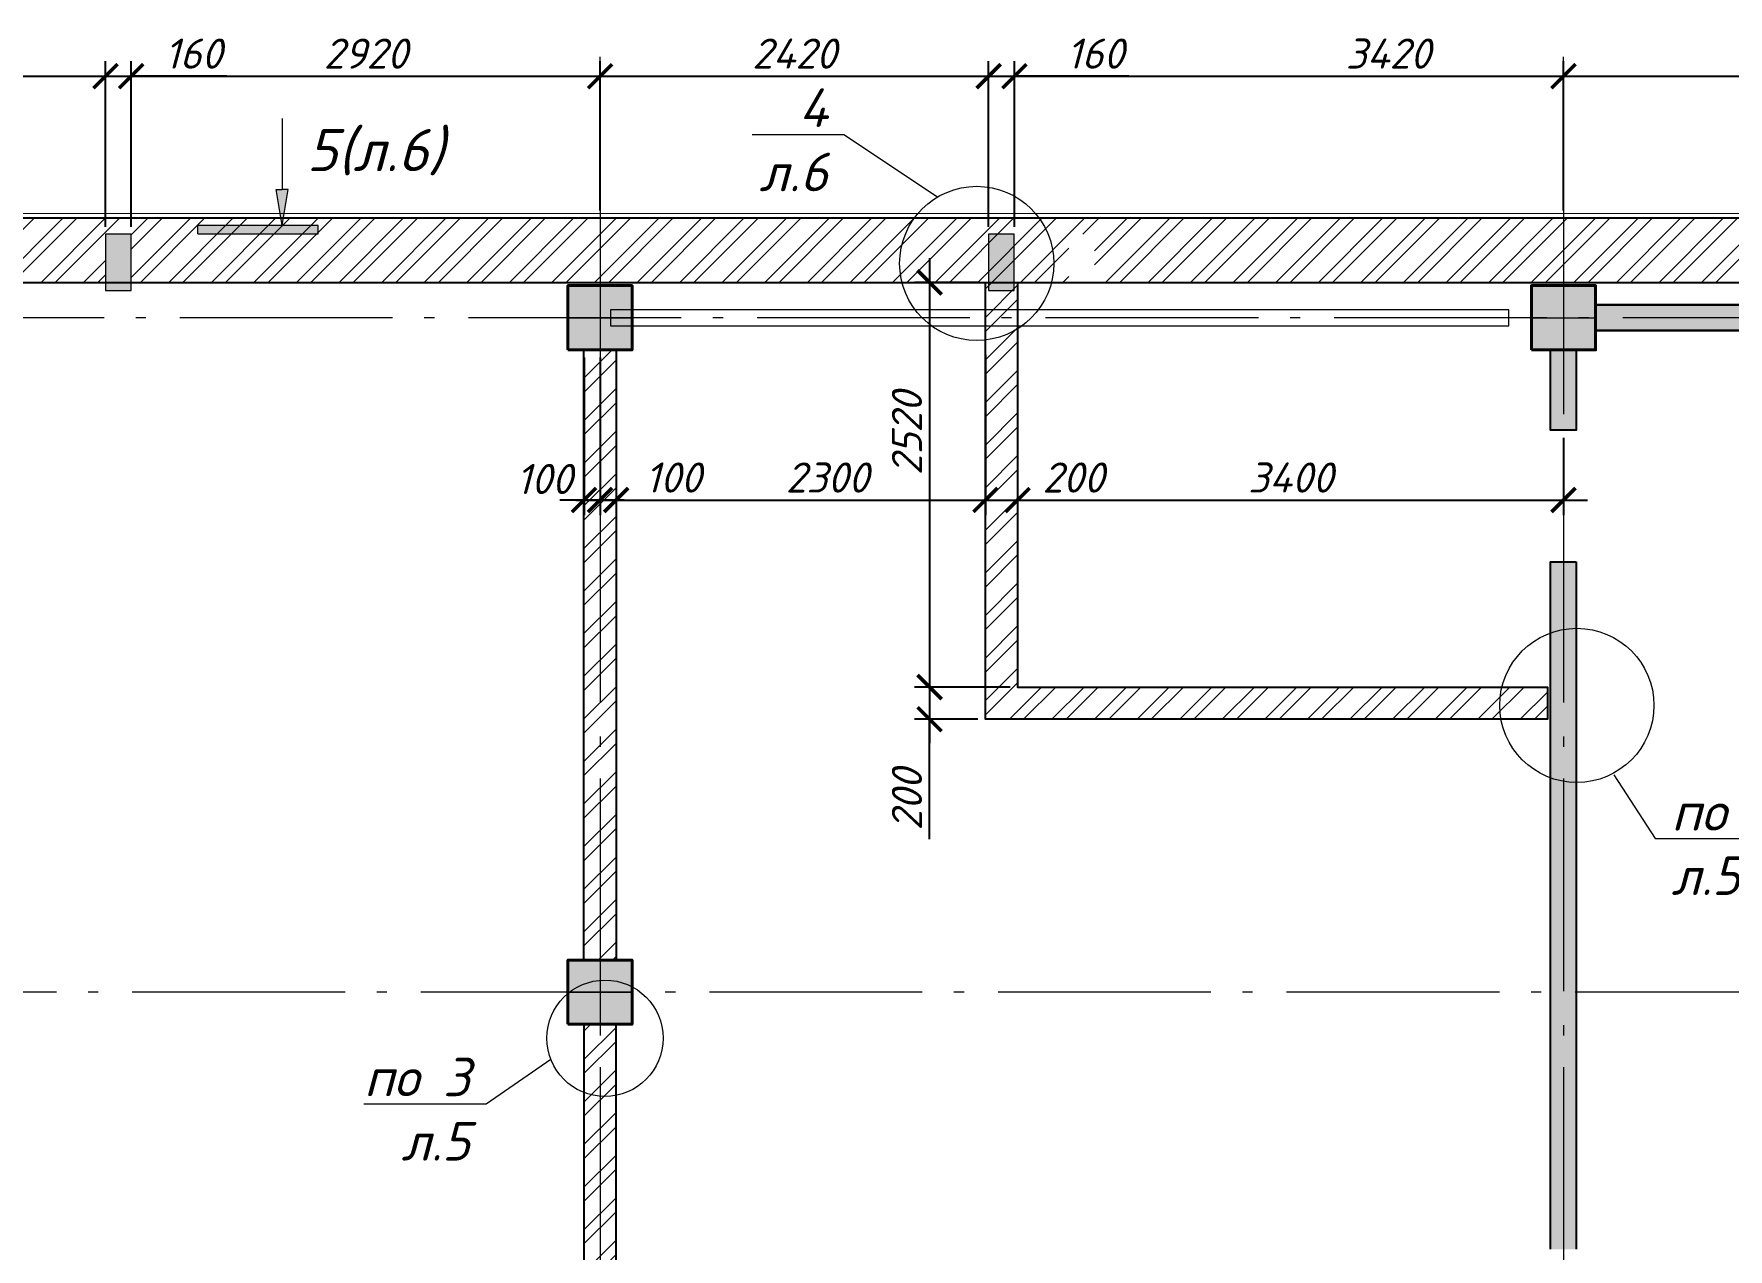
# Model space of a CAD drawing. Header units: millimetres. Extents: x -238377 to 196118, y -123284 to 30177.
# Drawn here: x -79443 to -68892, y 17071 to 24639 of the extents above; entities that cross this region are included whole.
import ezdxf
from ezdxf import colors
from ezdxf.entities.mleader import LeaderData, LeaderLine
from ezdxf.enums import TextEntityAlignment as Align
from ezdxf.math import Vec2, Vec3

# ---------------------------------------------------------------- set-up
doc = ezdxf.new("R2010")
doc.units = ezdxf.units.MM
doc.header["$MEASUREMENT"] = 0
doc.linetypes.add('Double Dashed', pattern=[1797.222233, 1325, -211.666656, 63.333344, -197.222233])
doc.layers.get('0').update_dxf_attribs({"lineweight": 5})
doc.layers.add('#Hatch', color=7, linetype='Continuous', lineweight=5, true_color=0x4d4d4d)
doc.layers.add('#Каркас', color=7, linetype='Continuous', lineweight=5, true_color=0x757575)
for name, color, linetype, lineweight in [('#Бетон', 10, 'Continuous', 15), ('#Выноски', 150, 'Continuous', 15), ('#размеры', 7, 'Continuous', 5), ('колонны_Ном._пера__94', 252, 'Continuous', 13), ('колонны_Ном._пера__99', 7, 'Continuous', 40), ('оси_Ном._пера__96', 7, 'Continuous', 5), ('чертеж_Ном._пера__98', 7, 'Continuous', 35)]:
    doc.layers.add(name, color=color, linetype=linetype, lineweight=lineweight)
for name, color, linetype in [('#стены внутр', 152, 'Continuous'), ('#стены наруж', 7, 'Continuous'), ('колонны', 7, 'Continuous'), ('оси', 7, 'Continuous'), ('чертеж', 7, 'Continuous')]:
    doc.layers.add(name, color=color, linetype=linetype)
doc.styles.add('STEP PR', font='isocpeui.ttf')
doc.styles.add('СГЕНЕРИР_СТИЛЬ_3', font='gost_2_304-81_type.ttf')
doc.dimstyles.new('SPDS', dxfattribs={"dimscale": 10, "dimtxt": 2.5, "dimasz": 2, "dimexe": 1.25, "dimexo": 0.625, "dimtad": 1, "dimdec": 0, "dimrnd": 0.001, "dimtxsty": 'STEP PR', "dimblk": 'ARCHTICK', "dimcen": 2.5, "dimdle": 2, "dimclrd": 256, "dimclre": 256, "dimclrt": 7, "dimadec": 0, "dimazin": 2, "dimtfac": 0.75, "dimtdec": 0, "dimtmove": 1, "dimatfit": 3, "dimfxl": 1, "dimtolj": 1, "dimarcsym": 1})
pattern_1 = [(45, (-82796.33, -48984.63), (-132.5825, 132.5825), []), (45, (-82707.94, -48984.63), (-132.5825, 132.5825), [])]

# ---------------------------------------------------------------- blocks, each defined once
blk = doc.blocks.new('Колонна_15_1', base_point=(22379, 71856))
at = {"layer": 'колонны_Ном._пера__94', "linetype": 'Continuous', "true_color": 0x7d7d7d}
blk.add_hatch(color=8, dxfattribs=at).paths.add_polyline_path([(22179, 71647), (22579, 71647), (22579, 72047), (22179, 72047)])
blk.add_hatch(color=8, dxfattribs=at).paths.add_polyline_path([(22179, 71647), (22579, 71647), (22579, 72047), (22179, 72047)])
at = {"layer": 'колонны_Ном._пера__99', "linetype": 'Continuous', "flags": 128}
blk.add_lwpolyline([(22179, 71647), (22579, 71647), (22579, 72047), (22179, 72047)], close=True, dxfattribs=at)
at = {"layer": 'колонны_Ном._пера__99', "color": 8, "linetype": 'Continuous', "true_color": 0x737373, "flags": 128}
blk.add_lwpolyline([(22179, 71647), (22579, 71647), (22579, 72047), (22179, 72047)], close=True, dxfattribs=at)
at = {"layer": 'оси_Ном._пера__96', "color": 253, "lineweight": 5, "true_color": 0x9c9c9c}
for points in [[(22379, 72047), (22379, 71647)], [(22379, 72047), (22379, 71647)], [(22179, 71847), (22579, 71847)], [(22179, 71847), (22579, 71847)]]:
    blk.add_lwpolyline(points, dxfattribs=at)
blk = doc.blocks.new('Стандартный маркер сетки_16')
at = {"layer": 'оси_Ном._пера__96', "linetype": 'Double Dashed'}
blk.add_line((900, 0), (41068, 0), dxfattribs=at)
at = {"layer": 'оси_Ном._пера__96', "style": 'СГЕНЕРИР_СТИЛЬ_3'}
blk.add_attdef('AC_MarkerText_1', text='', height=350, rotation=180, dxfattribs=at).set_placement((-261, 270), align=Align.BOTTOM_LEFT)
blk = doc.blocks.new('A$C6E950B50')
at = {"layer": 'колонны_Ном._пера__94', "linetype": 'Continuous', "true_color": 0x737373}
blk.add_hatch(color=8, dxfattribs=at).paths.add_polyline_path([(-669, 56), (-669, 216), (-3769, 216), (-3769, 56)])
blk.add_hatch(color=8, dxfattribs=at).paths.add_polyline_path([(-669, 56), (-669, 216), (-3769, 216), (-3769, 56)])
at = {"layer": '#стены внутр', "lineweight": 30}
blk.add_lwpolyline([(-3769, 56), (-3769, 216), (-669, 216), (-669, 56), (-3769, 56)], dxfattribs=at)
at = {"layer": '#стены внутр', "color": 8, "lineweight": 30, "true_color": 0x737373}
blk.add_lwpolyline([(-3769, 56), (-3769, 216), (-669, 216), (-669, 56), (-3769, 56)], dxfattribs=at)
blk = doc.blocks.new('Связ001')
at = {"layer": '#Каркас', "color": 102, "linetype": 'Continuous', "lineweight": 9}
blk.add_lwpolyline([(5837, 0), (5837, 100), (0, 100), (0, 0), (5837, 0)], dxfattribs=at)
blk = doc.blocks.new('Стандартный маркер сетки_17')
at = {"layer": 'оси_Ном._пера__96', "linetype": 'Double Dashed'}
for q in [(0, 0), (20403, 0)]:
    blk.add_line((900, 0), q, dxfattribs=at)
at = {"layer": 'оси_Ном._пера__96', "style": 'СГЕНЕРИР_СТИЛЬ_3'}
blk.add_attdef('AC_MarkerText_1', text='', height=350, rotation=90, dxfattribs=at).set_placement((21973, -122), align=Align.BOTTOM_LEFT)
blk = doc.blocks.new('_ArchTick')
at = {"color": 0, "linetype": 'ByBlock', "const_width": 0.15}
blk.add_lwpolyline([(-0.5, -0.5), (0.5, 0.5)], dxfattribs=at)
blk = doc.blocks.new('*D624')
at = {"layer": '#размеры', "lineweight": -2, "transparency": 16777216}
for p, q in [((-75817, 22624), (-75817, 21642)), ((-73517, 22641), (-73517, 21642)), ((-75967, 21736), (-73367, 21736))]:
    blk.add_line(p, q, dxfattribs=at)
at = {"layer": 'Defpoints', "color": 0, "transparency": 16777216}
for p in [(-73517, 22688), (-75817, 22671), (-73517, 21736)]:
    blk.add_point(p, dxfattribs=at)
at = {"layer": '#размеры', "lineweight": -2, "transparency": 16777216, "xscale": 150, "yscale": 150, "zscale": 150, "rotation": 180}
blk.add_blockref('_ArchTick', (-75817, 21736), dxfattribs=at)
at = {"layer": '#размеры', "lineweight": -2, "transparency": 16777216, "xscale": 150, "yscale": 150, "zscale": 150}
blk.add_blockref('_ArchTick', (-73517, 21736), dxfattribs=at)
at = {"layer": '#размеры', "color": 7, "transparency": 16777216, "insert": (-74502, 21876), "char_height": 187.5, "attachment_point": 5, "style": 'STEP PR'}
blk.add_mtext('\\A1;2300', dxfattribs=at)
blk = doc.blocks.new('сердечник160х300')
at = {"layer": '#Hatch', "true_color": 0xa6a6a6}
h = blk.add_hatch(color=253, dxfattribs=at)
h.dxf.hatch_style = 1
h.paths.add_polyline_path([(80, 150), (-80, 150), (-80, -198), (80, -198)])
at = {"layer": '#Бетон'}
blk.add_lwpolyline([(80, -200), (80, 150), (-80, 150), (-80, -200)], close=True, dxfattribs=at)
blk = doc.blocks.new('*D673')
at = {"layer": '#размеры', "lineweight": -2, "transparency": 16777216}
for p, q in [((-73317, 23044), (-73317, 21642)), ((-73517, 22624), (-73517, 21642)), ((-73667, 21736), (-73167, 21736))]:
    blk.add_line(p, q, dxfattribs=at)
at = {"layer": 'Defpoints', "color": 0, "transparency": 16777216}
for p in [(-73317, 23091), (-73517, 22671), (-73317, 21736)]:
    blk.add_point(p, dxfattribs=at)
at = {"layer": '#размеры', "lineweight": -2, "transparency": 16777216, "xscale": 150, "yscale": 150, "zscale": 150, "rotation": 180}
blk.add_blockref('_ArchTick', (-73517, 21736), dxfattribs=at)
at = {"layer": '#размеры', "lineweight": -2, "transparency": 16777216, "xscale": 150, "yscale": 150, "zscale": 150}
blk.add_blockref('_ArchTick', (-73317, 21736), dxfattribs=at)
at = {"layer": '#размеры', "color": 7, "transparency": 16777216, "insert": (-72970, 21876), "char_height": 187.5, "attachment_point": 5, "style": 'STEP PR'}
blk.add_mtext('\\A1;200', dxfattribs=at)
blk = doc.blocks.new('*D674')
at = {"layer": '#размеры', "lineweight": -2, "transparency": 16777216}
for p, q in [((-73317, 23044), (-73317, 21642)), ((-69917, 22124), (-69917, 21642)), ((-73467, 21736), (-69767, 21736))]:
    blk.add_line(p, q, dxfattribs=at)
at = {"layer": 'Defpoints', "color": 0, "transparency": 16777216}
for p in [(-73317, 23091), (-69917, 22171), (-69917, 21736)]:
    blk.add_point(p, dxfattribs=at)
at = {"layer": '#размеры', "lineweight": -2, "transparency": 16777216, "xscale": 150, "yscale": 150, "zscale": 150, "rotation": 180}
blk.add_blockref('_ArchTick', (-73317, 21736), dxfattribs=at)
at = {"layer": '#размеры', "lineweight": -2, "transparency": 16777216, "xscale": 150, "yscale": 150, "zscale": 150}
blk.add_blockref('_ArchTick', (-69917, 21736), dxfattribs=at)
at = {"layer": '#размеры', "color": 7, "transparency": 16777216, "insert": (-71617, 21876), "char_height": 187.5, "attachment_point": 5, "style": 'STEP PR'}
blk.add_mtext('\\A1;3400', dxfattribs=at)
blk = doc.blocks.new('*D675')
at = {"layer": '#размеры', "lineweight": -2, "transparency": 16777216}
for p, q in [((-76017, 22624), (-76017, 21642)), ((-75917, 22624), (-75917, 21642)), ((-75767, 21736), (-76167, 21736))]:
    blk.add_line(p, q, dxfattribs=at)
at = {"layer": 'Defpoints', "color": 0, "transparency": 16777216}
for p in [(-76017, 22671), (-75917, 22671), (-76017, 21736)]:
    blk.add_point(p, dxfattribs=at)
at = {"layer": '#размеры', "lineweight": -2, "transparency": 16777216, "xscale": 150, "yscale": 150, "zscale": 150, "rotation": 180}
blk.add_blockref('_ArchTick', (-76017, 21736), dxfattribs=at)
at = {"layer": '#размеры', "lineweight": -2, "transparency": 16777216, "xscale": 150, "yscale": 150, "zscale": 150}
blk.add_blockref('_ArchTick', (-75917, 21736), dxfattribs=at)
at = {"layer": '#размеры', "color": 7, "transparency": 16777216, "insert": (-76265, 21867), "char_height": 187.5, "attachment_point": 5, "style": 'STEP PR'}
blk.add_mtext('\\A1;100', dxfattribs=at)
blk = doc.blocks.new('*D542')
at = {"layer": '#размеры', "lineweight": -2, "transparency": 16777216}
for p, q in [((-75917, 22624), (-75917, 21642)), ((-75817, 22624), (-75817, 21642)), ((-76067, 21736), (-75667, 21736))]:
    blk.add_line(p, q, dxfattribs=at)
at = {"layer": 'Defpoints', "color": 0, "transparency": 16777216}
for p in [(-75917, 22671), (-75817, 22671), (-75817, 21736)]:
    blk.add_point(p, dxfattribs=at)
at = {"layer": '#размеры', "lineweight": -2, "transparency": 16777216, "xscale": 150, "yscale": 150, "zscale": 150, "rotation": 180}
blk.add_blockref('_ArchTick', (-75917, 21736), dxfattribs=at)
at = {"layer": '#размеры', "lineweight": -2, "transparency": 16777216, "xscale": 150, "yscale": 150, "zscale": 150}
blk.add_blockref('_ArchTick', (-75817, 21736), dxfattribs=at)
at = {"layer": '#размеры', "color": 7, "transparency": 16777216, "insert": (-75462, 21876), "char_height": 187.5, "attachment_point": 5, "style": 'STEP PR'}
blk.add_mtext('\\A1;100', dxfattribs=at)
blk = doc.blocks.new('*D676')
at = {"layer": '#размеры', "lineweight": -2, "transparency": 16777216}
for p, q in [((-73865, 23241), (-73865, 20421)), ((-73564, 23091), (-73959, 23091)), ((-73364, 20571), (-73959, 20571))]:
    blk.add_line(p, q, dxfattribs=at)
at = {"layer": 'Defpoints', "color": 0, "transparency": 16777216}
for p in [(-73517, 23091), (-73865, 20571), (-73317, 20571)]:
    blk.add_point(p, dxfattribs=at)
at = {"layer": '#размеры', "lineweight": -2, "transparency": 16777216, "xscale": 150, "yscale": 150, "zscale": 150}
for p, rotation in [((-73865, 23091), 90), ((-73865, 20571), 270)]:
    blk.add_blockref('_ArchTick', p, dxfattribs=dict(at, rotation=rotation))
at = {"layer": '#размеры', "color": 7, "transparency": 16777216, "insert": (-74006, 22151), "char_height": 187.5, "attachment_point": 5, "rotation": 90, "style": 'STEP PR'}
blk.add_mtext('\\A1;2520', dxfattribs=at)
blk = doc.blocks.new('*D677')
at = {"layer": '#размеры', "lineweight": -2, "transparency": 16777216}
for p, q in [((-73865, 20721), (-73865, 20221)), ((-73364, 20571), (-73959, 20571)), ((-73564, 20371), (-73959, 20371)), ((-73865, 19624), (-73865, 20371))]:
    blk.add_line(p, q, dxfattribs=at)
at = {"layer": 'Defpoints', "color": 0, "transparency": 16777216}
for p in [(-73317, 20571), (-73865, 20371), (-73517, 20371)]:
    blk.add_point(p, dxfattribs=at)
at = {"layer": '#размеры', "lineweight": -2, "transparency": 16777216, "xscale": 150, "yscale": 150, "zscale": 150}
for p, rotation in [((-73865, 20571), 90), ((-73865, 20371), 270)]:
    blk.add_blockref('_ArchTick', p, dxfattribs=dict(at, rotation=rotation))
at = {"layer": '#размеры', "color": 7, "transparency": 16777216, "insert": (-74006, 19870), "char_height": 187.5, "attachment_point": 5, "rotation": 90, "style": 'STEP PR'}
blk.add_mtext('\\A1;200', dxfattribs=at)
blk = doc.blocks.new('*D555')
at = {"layer": '#размеры', "lineweight": -2, "transparency": 16777216}
for p, q in [((-82067, 24375), (-78847, 24375)), ((-81917, 23538), (-81917, 24469)), ((-78997, 23438), (-78997, 24469))]:
    blk.add_line(p, q, dxfattribs=at)
at = {"layer": 'Defpoints', "color": 0, "transparency": 16777216}
for p in [(-78997, 24375), (-81917, 23491), (-78997, 23391)]:
    blk.add_point(p, dxfattribs=at)
at = {"layer": '#размеры', "lineweight": -2, "transparency": 16777216, "xscale": 150, "yscale": 150, "zscale": 150, "rotation": 180}
blk.add_blockref('_ArchTick', (-81917, 24375), dxfattribs=at)
at = {"layer": '#размеры', "lineweight": -2, "transparency": 16777216, "xscale": 150, "yscale": 150, "zscale": 150}
blk.add_blockref('_ArchTick', (-78997, 24375), dxfattribs=at)
at = {"layer": '#размеры', "color": 7, "transparency": 16777216, "insert": (-80457, 24516), "char_height": 187.5, "attachment_point": 5, "style": 'STEP PR'}
blk.add_mtext('\\A1;2920', dxfattribs=at)
blk = doc.blocks.new('*D556')
at = {"layer": '#размеры', "lineweight": -2, "transparency": 16777216}
for p, q in [((-79147, 24375), (-78687, 24375)), ((-78997, 23438), (-78997, 24469)), ((-78837, 23438), (-78837, 24469)), ((-78241, 24375), (-78837, 24375))]:
    blk.add_line(p, q, dxfattribs=at)
at = {"layer": 'Defpoints', "color": 0, "transparency": 16777216}
for p in [(-78837, 24375), (-78997, 23391), (-78837, 23391)]:
    blk.add_point(p, dxfattribs=at)
at = {"layer": '#размеры', "lineweight": -2, "transparency": 16777216, "xscale": 150, "yscale": 150, "zscale": 150, "rotation": 180}
blk.add_blockref('_ArchTick', (-78997, 24375), dxfattribs=at)
at = {"layer": '#размеры', "lineweight": -2, "transparency": 16777216, "xscale": 150, "yscale": 150, "zscale": 150}
blk.add_blockref('_ArchTick', (-78837, 24375), dxfattribs=at)
at = {"layer": '#размеры', "color": 7, "transparency": 16777216, "insert": (-78450, 24516), "char_height": 187.5, "attachment_point": 5, "style": 'STEP PR'}
blk.add_mtext('\\A1;160', dxfattribs=at)
blk = doc.blocks.new('*D557')
at = {"layer": '#размеры', "lineweight": -2, "transparency": 16777216}
for p, q in [((-78987, 24375), (-75767, 24375)), ((-78837, 23438), (-78837, 24469)), ((-75917, 23538), (-75917, 24469))]:
    blk.add_line(p, q, dxfattribs=at)
at = {"layer": 'Defpoints', "color": 0, "transparency": 16777216}
for p in [(-75917, 24375), (-75917, 23491), (-78837, 23391)]:
    blk.add_point(p, dxfattribs=at)
at = {"layer": '#размеры', "lineweight": -2, "transparency": 16777216, "xscale": 150, "yscale": 150, "zscale": 150, "rotation": 180}
blk.add_blockref('_ArchTick', (-78837, 24375), dxfattribs=at)
at = {"layer": '#размеры', "lineweight": -2, "transparency": 16777216, "xscale": 150, "yscale": 150, "zscale": 150}
blk.add_blockref('_ArchTick', (-75917, 24375), dxfattribs=at)
at = {"layer": '#размеры', "color": 7, "transparency": 16777216, "insert": (-77377, 24516), "char_height": 187.5, "attachment_point": 5, "style": 'STEP PR'}
blk.add_mtext('\\A1;2920', dxfattribs=at)
blk = doc.blocks.new('*D558')
at = {"layer": '#размеры', "lineweight": -2, "transparency": 16777216}
for p, q in [((-76067, 24375), (-73347, 24375)), ((-75917, 23538), (-75917, 24469)), ((-73497, 23438), (-73497, 24469))]:
    blk.add_line(p, q, dxfattribs=at)
at = {"layer": 'Defpoints', "color": 0, "transparency": 16777216}
for p in [(-73497, 24375), (-75917, 23491), (-73497, 23391)]:
    blk.add_point(p, dxfattribs=at)
at = {"layer": '#размеры', "lineweight": -2, "transparency": 16777216, "xscale": 150, "yscale": 150, "zscale": 150, "rotation": 180}
blk.add_blockref('_ArchTick', (-75917, 24375), dxfattribs=at)
at = {"layer": '#размеры', "lineweight": -2, "transparency": 16777216, "xscale": 150, "yscale": 150, "zscale": 150}
blk.add_blockref('_ArchTick', (-73497, 24375), dxfattribs=at)
at = {"layer": '#размеры', "color": 7, "transparency": 16777216, "insert": (-74707, 24516), "char_height": 187.5, "attachment_point": 5, "style": 'STEP PR'}
blk.add_mtext('\\A1;2420', dxfattribs=at)
blk = doc.blocks.new('*D559')
at = {"layer": '#размеры', "lineweight": -2, "transparency": 16777216}
for p, q in [((-73647, 24375), (-73187, 24375)), ((-73497, 23438), (-73497, 24469)), ((-73337, 23438), (-73337, 24469)), ((-72624, 24375), (-73337, 24375))]:
    blk.add_line(p, q, dxfattribs=at)
at = {"layer": 'Defpoints', "color": 0, "transparency": 16777216}
for p in [(-73337, 24375), (-73497, 23391), (-73337, 23391)]:
    blk.add_point(p, dxfattribs=at)
at = {"layer": '#размеры', "lineweight": -2, "transparency": 16777216, "xscale": 150, "yscale": 150, "zscale": 150, "rotation": 180}
blk.add_blockref('_ArchTick', (-73497, 24375), dxfattribs=at)
at = {"layer": '#размеры', "lineweight": -2, "transparency": 16777216, "xscale": 150, "yscale": 150, "zscale": 150}
blk.add_blockref('_ArchTick', (-73337, 24375), dxfattribs=at)
at = {"layer": '#размеры', "color": 7, "transparency": 16777216, "insert": (-72833, 24516), "char_height": 187.5, "attachment_point": 5, "style": 'STEP PR'}
blk.add_mtext('\\A1;160', dxfattribs=at)
blk = doc.blocks.new('*D560')
at = {"layer": '#размеры', "lineweight": -2, "transparency": 16777216}
for p, q in [((-73487, 24375), (-69767, 24375)), ((-73337, 23438), (-73337, 24469)), ((-69917, 23538), (-69917, 24469))]:
    blk.add_line(p, q, dxfattribs=at)
at = {"layer": 'Defpoints', "color": 0, "transparency": 16777216}
for p in [(-69917, 24375), (-69917, 23491), (-73337, 23391)]:
    blk.add_point(p, dxfattribs=at)
at = {"layer": '#размеры', "lineweight": -2, "transparency": 16777216, "xscale": 150, "yscale": 150, "zscale": 150, "rotation": 180}
blk.add_blockref('_ArchTick', (-73337, 24375), dxfattribs=at)
at = {"layer": '#размеры', "lineweight": -2, "transparency": 16777216, "xscale": 150, "yscale": 150, "zscale": 150}
blk.add_blockref('_ArchTick', (-69917, 24375), dxfattribs=at)
at = {"layer": '#размеры', "color": 7, "transparency": 16777216, "insert": (-71009, 24516), "char_height": 187.5, "attachment_point": 5, "style": 'STEP PR'}
blk.add_mtext('\\A1;3420', dxfattribs=at)
blk = doc.blocks.new('*D561')
at = {"layer": '#размеры', "lineweight": -2, "transparency": 16777216}
for p, q in [((-70067, 24375), (-66267, 24375)), ((-69917, 23538), (-69917, 24469)), ((-66417, 23538), (-66417, 24469))]:
    blk.add_line(p, q, dxfattribs=at)
at = {"layer": 'Defpoints', "color": 0, "transparency": 16777216}
for p in [(-66417, 24375), (-69917, 23491), (-66417, 23491)]:
    blk.add_point(p, dxfattribs=at)
at = {"layer": '#размеры', "lineweight": -2, "transparency": 16777216, "xscale": 150, "yscale": 150, "zscale": 150, "rotation": 180}
blk.add_blockref('_ArchTick', (-69917, 24375), dxfattribs=at)
at = {"layer": '#размеры', "lineweight": -2, "transparency": 16777216, "xscale": 150, "yscale": 150, "zscale": 150}
blk.add_blockref('_ArchTick', (-66417, 24375), dxfattribs=at)
at = {"layer": '#размеры', "color": 7, "transparency": 16777216, "insert": (-68167, 24516), "char_height": 187.5, "attachment_point": 5, "style": 'STEP PR'}
blk.add_mtext('\\A1;3500', dxfattribs=at)
blk = doc.blocks.new('_None')
blk = doc.blocks.new('*U391')
at = {"ltscale": 100}
h = blk.add_hatch(color=256, dxfattribs=at)
h.dxf.hatch_style = 1
h.paths.add_polyline_path([(1415, 1070), (1365, 1070), (1315, 1070), (1365, 770)])
h = blk.add_hatch(color=256, dxfattribs=at)
h.dxf.hatch_style = 1
h.paths.add_polyline_path([(1665, 700), (1665, 770), (665, 770), (665, 700)])
at = {"linetype": 'Continuous', "ltscale": 100}
for p, q in [((1365, 770), (1315, 1070)), ((1315, 1070), (1365, 1070)), ((1415, 1070), (1365, 1070)), ((1365, 770), (1415, 1070)), ((1665, 770), (665, 770)), ((1665, 700), (1665, 770)), ((665, 700), (1665, 700))]:
    blk.add_line(p, q, dxfattribs=at)
at = {"linetype": 'Continuous', "ltscale": 100, "extrusion": (1, -1e-16, 0), "elevation": 1365}
blk.add_lwpolyline([(1660, 0), (1070, 0)], dxfattribs=at)
at = {"linetype": 'Continuous', "ltscale": 100}
blk.add_lwpolyline([(665, 700), (665, 770)], dxfattribs=at)
at = {"ltscale": 100, "style": 'STEP PR'}
blk.add_attdef('Nh', text='', height=350, dxfattribs=at).set_placement((1799, 1222), align=Align.RIGHT)

msp = doc.modelspace()

# ---------------------------------------------------------------- hatches: boundary and pattern name
at = {"layer": '#Hatch'}
h = msp.add_hatch(dxfattribs=at)
h.set_pattern_fill('ANSI32', color=256, scale=500)
h.set_pattern_definition(pattern_1)
h.paths.add_polyline_path([(-97417.3, 23490.7), (-97717.3, 23490.7), (-97717.3, 23091), (-97417.3, 23091), (-97417.3, 23205.7)])
h.paths.add_polyline_path([(-94067.3, 23091), (-93917.3, 23091), (-93917.3, 23372.5), (-93917.3, 23490.7), (-94517.3, 23490.7), (-94517.3, 23470.7), (-94567.3, 23470.7), (-94567.3, 23490.7), (-95267.3, 23490.7), (-95267.3, 23468.3), (-95317.3, 23468.3), (-95317.3, 23490.7), (-97417.3, 23490.7), (-97417.3, 23205.7), (-97417.3, 23091)])
h.paths.add_polyline_path([(-60197.3, 19951), (-59897.3, 19951), (-59897.3, 19791), (-60197.3, 19791), (-60197.3, 17371), (-59797.3, 17371), (-59797.3, 22871), (-60197.3, 22871)])
h.paths.add_polyline_path([(-72837.3, 23391), (-72837.3, 23091), (-63497.3, 23091), (-63497.3, 23391), (-63337.3, 23391), (-63337.3, 23091), (-60197.3, 23091), (-60197.3, 22871), (-59797.3, 22871), (-59797.3, 23491), (-93917.3, 23490.7), (-93917.3, 23372.5), (-93917.3, 23091), (-84997.3, 23091), (-84997.3, 23391), (-84837.3, 23391), (-84837.3, 23091), (-78997.3, 23091), (-78997.3, 23391), (-78837.3, 23391), (-78837.3, 23091), (-72997.3, 23091), (-72997.3, 23391)])
h = msp.add_hatch(dxfattribs=at)
h.set_pattern_fill('ANSI32', color=256, scale=500)
h.set_pattern_definition(pattern_1)
h.paths.add_polyline_path([(-73317.3, 22821), (-73517.3, 22821), (-73517.3, 20371), (-73317.3, 20371), (-70017.3, 20371), (-70017.3, 20571), (-73317.3, 20571)])
h.paths.add_polyline_path([(-73317.3, 23091), (-73517.3, 23091), (-73517.3, 22921), (-73317.3, 22921)])
h.paths.add_polyline_path([(-73317.3, 22921), (-73517.3, 22921), (-73517.3, 22871), (-73317.3, 22871)])
h.paths.add_polyline_path([(-73317.3, 22871), (-73517.3, 22871), (-73517.3, 22821), (-73317.3, 22821)])
h = msp.add_hatch(dxfattribs=at)
h.set_pattern_fill('ANSI32', color=256, scale=500)
h.set_pattern_definition(pattern_1)
h.paths.add_polyline_path([(-75917.3, 22671), (-76017.3, 22671), (-76017.3, 18871), (-75917.3, 18871)])
h.paths.add_polyline_path([(-75817.3, 22671), (-75917.3, 22671), (-75917.3, 18871), (-75817.3, 18871)])
h = msp.add_hatch(dxfattribs=at)
h.set_pattern_fill('ANSI32', color=256, scale=500)
h.set_pattern_definition(pattern_1)
h.paths.add_polyline_path([(-75917.3, 16871), (-75817.3, 16871), (-75817.3, 18471), (-75917.3, 18471)])
h.paths.add_polyline_path([(-76017.3, 16871), (-75917.3, 16871), (-75917.3, 18471), (-76017.3, 18471)])
h.paths.add_polyline_path([(-76017.3, 14671), (-75917.3, 14671), (-75917.3, 16871), (-76017.3, 16871)])
h.paths.add_polyline_path([(-75917.3, 14671), (-75817.3, 14671), (-75817.3, 16871), (-75917.3, 16871)])
at = {"layer": 'колонны_Ном._пера__94', "linetype": 'Continuous', "true_color": 0x737373}
h = msp.add_hatch(color=8, dxfattribs=at)
h.paths.add_polyline_path([(-69997.3, 22171), (-69837.3, 22171), (-69837.3, 22671), (-69997.3, 22671)])
h.paths.add_polyline_path([(-69837.3, 15050.3), (-69997.3, 15050.3), (-69997.3, 14671), (-69837.3, 14671)])
h.paths.add_polyline_path([(-69997.3, 17070.2), (-69837.3, 17070.2), (-69837.3, 21351), (-69997.3, 21351)])
h.paths.add_polyline_path([(-69837.3, 16669.6), (-69997.3, 16669.6), (-69997.3, 16071), (-69837.3, 16071)])

# ---------------------------------------------------------------- linework, layer by layer
at = {"layer": '#Выноски'}
for centre, radius in [((-73571.3, 23209.3), 480.2), ((-69833.9, 20457), 480.2), ((-75886.4, 18384.4), 362.1)]:
    msp.add_circle(centre, radius, dxfattribs=at)
at = {"layer": '#стены внутр'}
for points in [[(-73317.3, 20371), (-73517.3, 20371), (-73517.3, 23091), (-73317.3, 23091), (-73317.3, 20571), (-70017.3, 20571), (-70017.3, 20371), (-73317.3, 20371)], [(-69997.3, 22671), (-69837.3, 22671), (-69837.3, 22171), (-69997.3, 22171), (-69997.3, 22671)], [(-69997.3, 17071), (-69997.3, 21351), (-69837.3, 21351)], [(-69837.3, 21351), (-69837.3, 17071)]]:
    msp.add_lwpolyline(points, dxfattribs=at)
for points in [[(-76017.3, 22671), (-75817.3, 22671), (-75817.3, 18871), (-76017.3, 18871)], [(-76017.3, 14671), (-75817.3, 14671), (-75817.3, 18471), (-76017.3, 18471)]]:
    msp.add_lwpolyline(points, close=True, dxfattribs=at)
at = {"layer": '#стены наруж'}
for points in [[(-59797.3, 17371), (-59797.3, 23491), (-97717.3, 23490.7), (-97717.3, 23091), (-94067.3, 23091)], [(-94067.3, 23091), (-60197.3, 23091), (-60197.3, 17371)]]:
    msp.add_lwpolyline(points, dxfattribs=at)
at = {"layer": 'оси_Ном._пера__96', "linetype": 'Double Dashed'}
msp.add_line((-57439.6, 22871), (-130293.8, 22871), dxfattribs=at)
at = {"layer": 'чертеж', "color": 5, "lineweight": 0}
msp.add_lwpolyline([(-97717.3, 20555.9), (-97717.3, 23520), (-59767.3, 23521.2), (-59767.3, 7601), (-67075.5, 7601), (-67075.7, 13671), (-97717.3, 13671), (-97717.3, 20555.9)], dxfattribs=at)

# ---------------------------------------------------------------- block references
at = {"layer": '#Выноски'}
ref = msp.add_blockref('*U391', (-78921.4, 22867.5), dxfattribs=dict(at, xscale=0.75, yscale=0.75, zscale=0.75))
ref.add_attrib('Nh', '5(л.6)', dxfattribs={"layer": '0', "ltscale": 100, "height": 262.5, "style": 'STEP PR'}).set_placement((-76888.5, 23783.8), align=Align.RIGHT)
at = {"layer": '#размеры'}
for p in [(-78917.3, 23241), (-73417.3, 23241)]:
    msp.add_blockref('сердечник160х300', p, dxfattribs=at)
at = {"layer": '#стены наруж'}
msp.add_blockref('A$C6E950B50', (-65948.2, 22735.2), dxfattribs=at)
at = {"layer": 'колонны'}
for p in [(-75917.3, 22880), (-69917.3, 22880), (-75917.3, 18680)]:
    msp.add_blockref('Колонна_15_1', p, dxfattribs=at)
at = {"layer": 'оси', "color": 251, "lineweight": 5, "zscale": 1000, "rotation": 270}
for p in [(-75917.3, 24496.5), (-69917.3, 24496.5)]:
    msp.add_blockref('Стандартный маркер сетки_17', p, dxfattribs=at)
at = {"layer": 'оси', "color": 251, "linetype": 'Continuous', "lineweight": 5, "zscale": 1000, "rotation": 180}
msp.add_blockref('Стандартный маркер сетки_16', (-56835.9, 18671), dxfattribs=at)
at = {"layer": 'чертеж_Ном._пера__98', "linetype": 'Continuous', "xscale": 0.9584354169361496, "zscale": 1000}
msp.add_blockref('Связ001', (-75851.7, 22821), dxfattribs=at)

# ---------------------------------------------------------------- dimensions: what is measured, and where the dimension line sits
at = {"layer": '#размеры'}
for base, p1, p2, picture, middle in [((-78997.3, 24375), (-81917.3, 23490.8), (-78997.3, 23391), '*D555', (-80457.3, 24515.6)), ((-75917.3, 24375), (-78837.3, 23391), (-75917.3, 23490.9), '*D557', (-77377.3, 24515.6)), ((-73497.3, 24375), (-75917.3, 23490.9), (-73497.3, 23391), '*D558', (-74707.3, 24515.6)), ((-66417.3, 24375), (-69917.3, 23490.9), (-66417.3, 23491), '*D561', (-68167.3, 24515.6)), ((-69917.3, 21735.5), (-73317.3, 23091), (-69917.3, 22171), '*D674', (-71617.3, 21876.2))]:
    dim = msp.add_linear_dim(base=base, p1=p1, p2=p2, dimstyle='SPDS', override={"dimscale": 75, "dimtxsty": 'STEP PR'}, dxfattribs=at)
    dim.commit()
    dim.dimension.update_dxf_attribs({"geometry": picture, "text_midpoint": middle})
for base, p1, p2, picture, middle in [((-78837.3, 24375), (-78997.3, 23391), (-78837.3, 23391), '*D556', (-78450.4, 24375)), ((-73337.3, 24375), (-73497.3, 23391), (-73337.3, 23391), '*D559', (-72833.1, 24375)), ((-69917.3, 24375), (-73337.3, 23391), (-69917.3, 23490.9), '*D560', (-71009, 24375)), ((-73317.3, 21735.5), (-73517.3, 22671), (-73317.3, 23091), '*D673', (-72969.9, 21735.5)), ((-73517.3, 21735.5), (-75817.3, 22671), (-73517.3, 22688.1), '*D624', (-74502, 21735.5)), ((-76017.3, 21735.5), (-75917.3, 22671), (-76017.3, 22671), '*D675', (-76264.6, 21726.4)), ((-75817.3, 21735.5), (-75917.3, 22671), (-75817.3, 22671), '*D542', (-75462.4, 21735.5))]:
    dim = msp.add_linear_dim(base=base, p1=p1, p2=p2, dimstyle='SPDS', override={"dimscale": 75, "dimtxsty": 'STEP PR'}, dxfattribs=at)
    dim.commit()
    dim.dimension.update_dxf_attribs({"geometry": picture, "text_midpoint": middle, "dimtype": 160})
for base, p1, p2, picture, middle in [((-73865.4, 20571), (-73517.3, 23091), (-73317.3, 20571), '*D676', (-73865.4, 22151.4)), ((-73865.4, 20371), (-73317.3, 20571), (-73517.3, 20371), '*D677', (-73757.5, 19870.2))]:
    dim = msp.add_linear_dim(base=base, p1=p1, p2=p2, angle=90, dimstyle='SPDS', override={"dimscale": 75, "dimtxsty": 'STEP PR'}, dxfattribs=at)
    dim.commit()
    dim.dimension.update_dxf_attribs({"geometry": picture, "text_midpoint": middle, "dimtype": 160})

# ---------------------------------------------------------------- leaders
at = {"layer": '#Выноски'}
ml = msp.add_multileader_mtext('Standard', dxfattribs=at)
ml.set_content('\\A1; 4\\Pл.6', color=256, style='STEP PR')
ml.set_leader_properties(color=256, linetype='ByLayer', lineweight=-1)
ml.set_arrow_properties(name='NONE')
ml.build(insert=Vec2(0, 0))
ml.multileader.update_dxf_attribs({"text_left_attachment_type": 6, "text_right_attachment_type": 6, "dogleg_length": 0, "arrow_head_size": 240})
ctx = ml.context
ctx.base_point, ctx.char_height, ctx.arrow_head_size, ctx.landing_gap_size, ctx.plane_origin = Vec3(-75020, 24010.9), 240, 240, 100, Vec3(-70412.8, 11476.5)
ctx.left_attachment, ctx.right_attachment, ctx.text_align_type = 6, 6, 2
notes = []
notes.append((ctx, [(1, (1, 1, 0), (-74398.5, 24010.9), (-1, 0), 0, [(0, [(-73815.4, 23622.9)], 0, [])])]))
ctx.mtext.insert, ctx.mtext.rotation, ctx.mtext.defined_height, ctx.mtext.alignment, ctx.mtext.flow_direction = Vec3(-74498.5, 24298.9), 6.2831853, 288, 3, 5
ml = msp.add_multileader_mtext('Standard', dxfattribs=at)
ml.set_content('\\A1;по 3\\Pл.5', color=256, style='STEP PR')
ml.set_leader_properties(color=256, linetype='ByLayer', lineweight=-1)
ml.set_arrow_properties(name='NONE')
ml.build(insert=Vec2(0, 0))
ml.multileader.update_dxf_attribs({"text_left_attachment_type": 6, "text_right_attachment_type": 6, "dogleg_length": 0, "arrow_head_size": 240})
ctx = ml.context
ctx.base_point, ctx.char_height, ctx.arrow_head_size, ctx.landing_gap_size, ctx.plane_origin = Vec3(-69345.6, 19628.7), 240, 240, 100, Vec3(-65019.8, 7005.3)
ctx.left_attachment, ctx.right_attachment = 6, 6
notes.append((ctx, [(0, (1, 1, 0), (-69345.6, 19628.7), (1, 0), 0, [(0, [(-69602.9, 20024)], 0, [])])]))
ctx.mtext.insert, ctx.mtext.rotation, ctx.mtext.defined_height, ctx.mtext.flow_direction = Vec3(-69245.6, 19916.7), 6.2831853, 288, 5
ml = msp.add_multileader_mtext('Standard', dxfattribs=at)
ml.set_content('\\A1;по 3\\Pл.5', color=256, style='STEP PR')
ml.set_leader_properties(color=256, linetype='ByLayer', lineweight=-1)
ml.set_arrow_properties(name='NONE')
ml.build(insert=Vec2(0, 0))
ml.multileader.update_dxf_attribs({"text_left_attachment_type": 6, "text_right_attachment_type": 6, "dogleg_length": 0, "arrow_head_size": 240})
ctx = ml.context
ctx.base_point, ctx.char_height, ctx.arrow_head_size, ctx.landing_gap_size, ctx.plane_origin = Vec3(-77494.3, 17974.6), 240, 240, 100, Vec3(-71130.9, 5047.3)
ctx.left_attachment, ctx.right_attachment, ctx.text_align_type = 6, 6, 2
notes.append((ctx, [(1, (1, 1, 0), (-76626.8, 17974.6), (-1, 0), 0, [(0, [(-76222.9, 18250.9)], 0, [])])]))
ctx.mtext.insert, ctx.mtext.rotation, ctx.mtext.defined_height, ctx.mtext.alignment, ctx.mtext.flow_direction = Vec3(-76726.8, 18262.6), 6.2831853, 288, 3, 5
for ctx, leaders in notes:
    for number, flags, end, landing, length, lines in leaders:
        leader = LeaderData()
        leader.index, (leader.has_last_leader_line, leader.has_dogleg_vector, leader.attachment_direction) = number, flags
        leader.last_leader_point, leader.dogleg_vector, leader.dogleg_length = Vec3(end), Vec3(landing), length
        for number, points, colour, breaks in lines:
            line = LeaderLine()
            line.index, line.vertices, line.color, line.breaks = number, Vec3.list(points), colors.encode_raw_color(colour), breaks
            leader.lines.append(line)
        ctx.leaders.append(leader)

doc.saveas('drawing.dxf')
